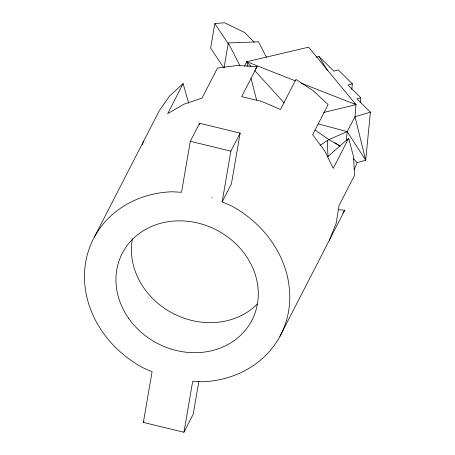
<?xml version="1.0" encoding="UTF-8"?>
<svg xmlns="http://www.w3.org/2000/svg" width="455" height="455" viewBox="0 0 455 455"><rect width="100%" height="100%" fill="white"/><g stroke="black" fill="none" stroke-linecap="round" stroke-linejoin="round"><path stroke-width="0.68" d="M244.568 66.117L246.712 61.715L308.621 47.183L355.998 104.678L355.019 116.725L365.683 160.211L357.129 162.731L354.217 169.493M346.329 140.515L347.182 131.626L355.019 116.725L370.41 112.192L365.683 160.211L347.182 131.626L318.028 123.817M351.795 89.447L352.352 83.794L338.224 69.854L333.816 71.134L319.04 56.556L316.282 57.097M360.297 102.699L360.787 97.757L347.978 85.085L352.352 83.794M183.939 432.25L192.698 381.279L202.122 381.79A105.241 92.223 27.2 0 0 288.652 310.771A105.241 92.223 27.2 0 0 231.06 205.688L222.154 201.866L231.424 183.831L240.138 133.099L199.563 123.259L190.298 141.3L181.534 192.272L172.109 191.76A105.241 92.223 27.2 0 0 85.58 262.78A105.241 92.223 27.2 0 0 143.171 367.856L152.084 371.684L143.365 422.411L183.939 432.25L193.21 414.215L198.846 381.392M254.197 42.144L244.716 32.538L224.531 22.75L214.834 23.58L210.625 48.076L223.536 67.465M199.324 124.659L199.563 123.259M224.036 67.812L228.308 42.941L258.525 41.814L266.414 57.273M222.154 201.866L230.867 151.14L240.138 133.099M142.216 144.775L143.78 140.908M329.329 240.246L336.12 223.473L339.083 205.438L354.536 175.374L353.558 156.765L348.678 138.303L327.537 156.838M94.344 237.106L159.233 110.844L169.584 95.982L183.109 83.595L188.683 103.103M183.109 83.595L167.662 113.659L183.831 104.229L202.026 98.121L217.479 68.057L236.998 65.503L257.103 66.595L241.65 96.659L261.557 101.363L280.502 109.49L295.949 79.432L313.205 90.676L328.106 104.61L312.659 134.674L324.637 150.753L333.231 168.361L348.678 138.303M143.365 422.411L144.002 421.165M279.893 336.444L344.782 210.187L338.452 209.727M255.528 68.961L257.103 66.595M342.791 213.042L344.782 210.187M320.075 145.321L328.891 139.577L347.182 131.626M360.787 97.757L356.925 98.877L370.41 112.192M323.75 112.442L355.998 104.678L354.439 103.234M190.298 141.3L230.867 151.14M247.952 66.515L246.712 61.715L295.432 80.865M301.358 83.197L355.998 104.678M212.115 197.555L212.445 197.698M340.141 146.243L328.891 139.577L315.07 130.056M334.795 142.665L336.575 143.786M337.758 144.536L339.538 145.657M246.712 61.715L250.978 66.407M254.772 70.582L284.147 102.91M353.399 158.465L357.129 162.731M214.834 23.58L228.529 44.146M319.04 56.556L327.401 70.536M228.308 42.941L239.842 65.537M250.967 78.169L256.631 100.106M327.219 140.589L328.027 156.651M257.32 304.025A72.965 63.939 27.2 0 1 172.803 313.302A72.965 63.939 27.2 0 1 132.416 238.687M128.572 318.244A72.965 63.939 27.2 0 0 251.439 321.213A72.965 63.939 27.2 0 0 181.34 220.868A72.965 63.939 27.2 0 0 128.572 318.244"/></g></svg>
